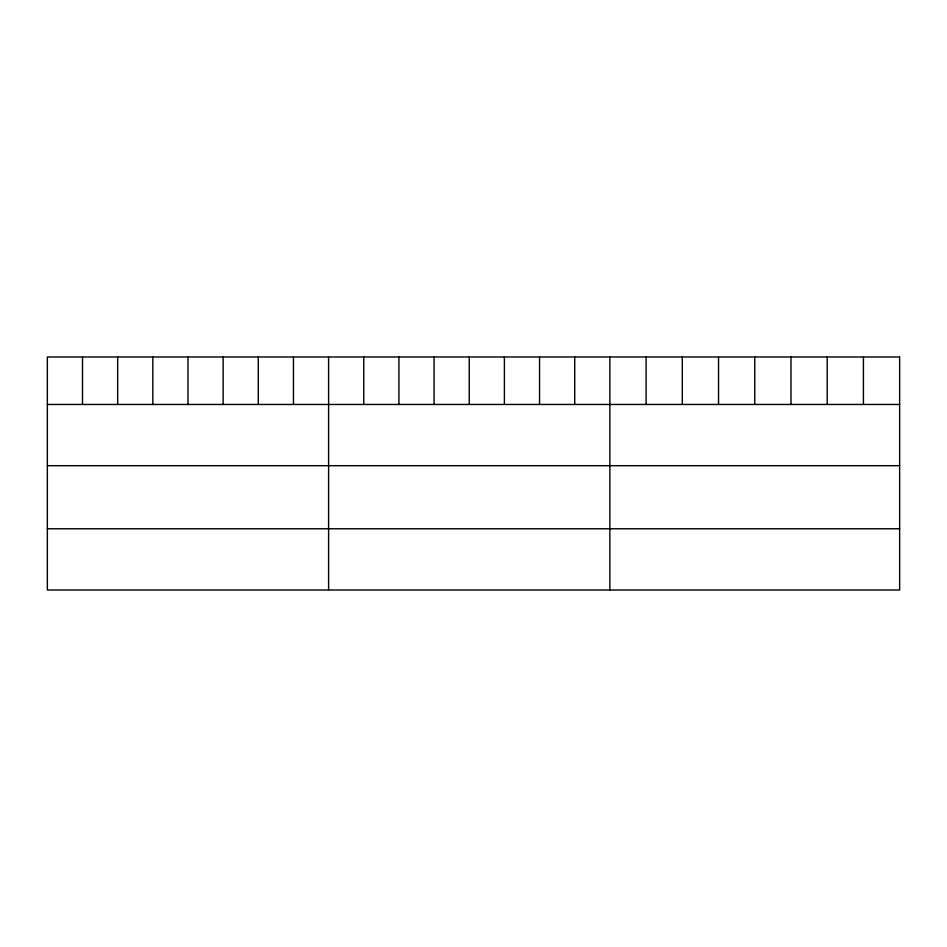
<?xml version="1.0" encoding="UTF-8"?>
<svg xmlns="http://www.w3.org/2000/svg" width="947" height="947" viewBox="0 0 947 947"><rect width="100%" height="100%" fill="white"/><g stroke="black" fill="none" stroke-linecap="round" stroke-linejoin="round"><path stroke-width="1.42" d="M47.35 404.464L899.65 404.464M47.35 465.687L899.65 465.687M47.35 528.769L899.65 528.769M863.427 356.995L863.427 404.464M827.205 356.995L827.205 404.464M790.982 356.995L790.982 404.464M754.759 356.995L754.759 404.464M718.536 356.995L718.536 404.464M682.313 356.995L682.313 404.464M646.091 356.995L646.091 404.464M609.868 356.995L609.868 590.005M574.711 356.995L574.711 404.464M539.553 356.995L539.553 404.464M504.396 356.995L504.396 404.464M469.238 356.995L469.238 404.464M434.081 356.995L434.081 404.464M398.924 356.995L398.924 404.464M363.766 356.995L363.766 404.464M328.609 356.995L328.609 590.005M293.452 356.995L293.452 404.464M258.294 356.995L258.294 404.464M223.137 356.995L223.137 404.464M187.98 356.995L187.98 404.464M152.822 356.995L152.822 404.464M117.665 356.995L117.665 404.464M82.507 356.995L82.507 404.464M899.65 356.995L47.35 356.995L47.35 590.005L899.65 590.005L899.65 356.995"/></g></svg>
